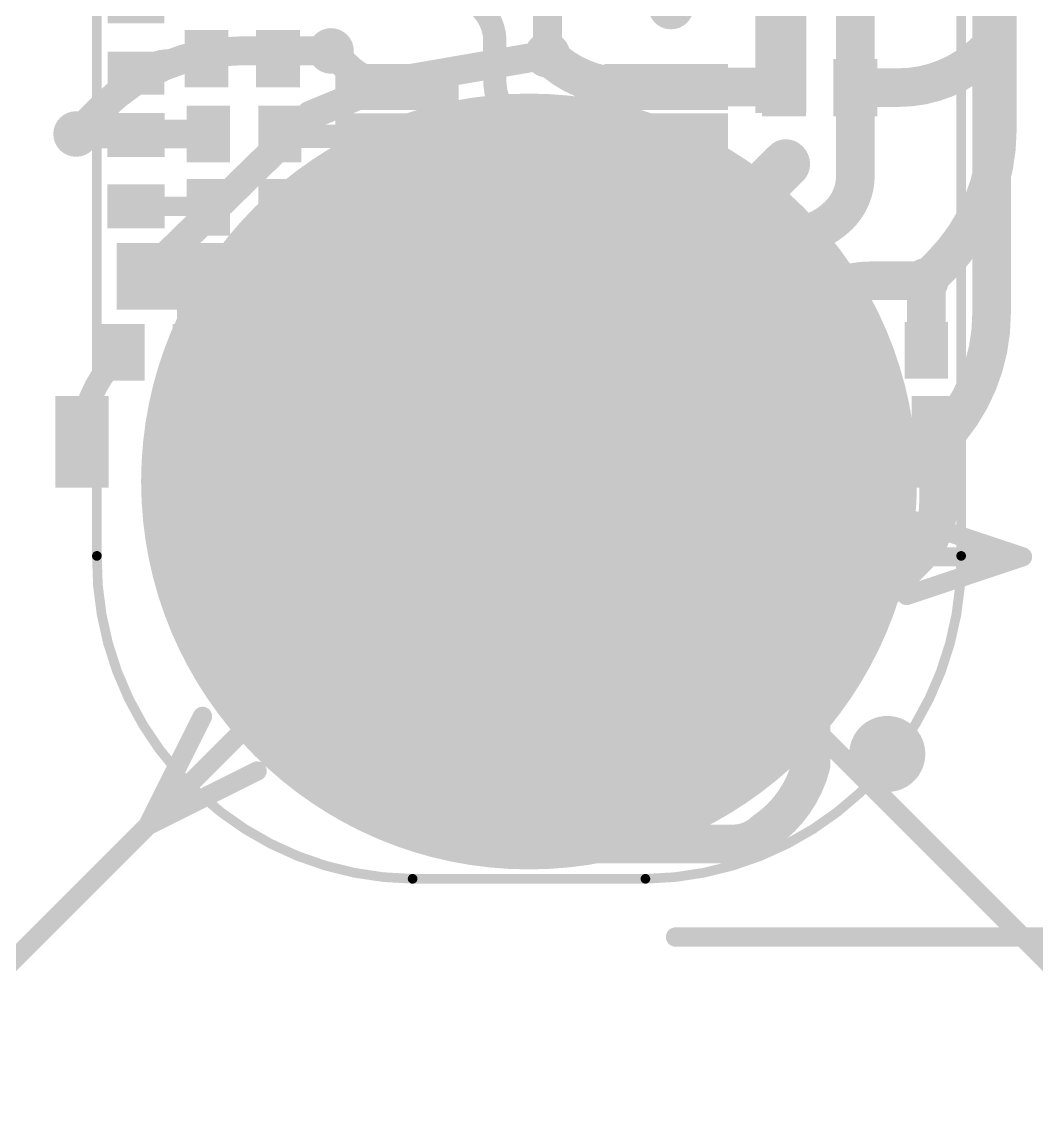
# Model space of a CAD drawing. Header units: millimetres. Extents: x -1.12 to 0.67, y -0.23 to 1.43.
# Drawn here: x -0.448 to 0.078, y -0.192 to 0.379 of the extents above; entities that cross this region are included whole.
import ezdxf

# ---------------------------------------------------------------- set-up
doc = ezdxf.new("R2010")
doc.units = ezdxf.units.MM
doc.header["$MEASUREMENT"] = 0
for name, color, linetype in [('BottomLayer', 5, 'Continuous'), ('BottomPaste', 16, 'Continuous'), ('BottomSolder', 6, 'Continuous'), ('Mechanical1', 6, 'Continuous'), ('PadHoleLayer', 156, 'Continuous'), ('TopLayer', 1, 'Continuous'), ('TopOverlay', 2, 'Continuous'), ('TopPaste', 8, 'Continuous'), ('TopSolder', 216, 'Continuous'), ('ViaHoleLayer', 16, 'Continuous')]:
    doc.layers.add(name, color=color, linetype=linetype)

# ---------------------------------------------------------------- blocks, each defined once
blk = doc.blocks.new('LED_0603_B_1')
at = {"layer": 'BottomLayer'}
for points in [[(-0.03937, 0.01969), (-0.01969, 0.01969), (-0.01969, -0.01969), (-0.03937, -0.01969)], [(0.01969, 0.01969), (0.03937, 0.01969), (0.03937, -0.01969), (0.01969, -0.01969)]]:
    blk.add_hatch(color=5, dxfattribs=at).paths.add_polyline_path(points)
at = {"layer": 'BottomPaste'}
for points in [[(-0.03937, 0.01969), (-0.01969, 0.01969), (-0.01969, -0.01969), (-0.03937, -0.01969)], [(0.01969, 0.01969), (0.03937, 0.01969), (0.03937, -0.01969), (0.01969, -0.01969)]]:
    blk.add_hatch(color=16, dxfattribs=at).paths.add_polyline_path(points)
at = {"layer": 'BottomSolder'}
for points in [[(-0.04337, 0.02369), (-0.01569, 0.02369), (-0.01569, -0.02369), (-0.04337, -0.02369)], [(0.01569, 0.02369), (0.04337, 0.02369), (0.04337, -0.02369), (0.01569, -0.02369)]]:
    blk.add_hatch(color=6, dxfattribs=at).paths.add_polyline_path(points)
blk = doc.blocks.new('T__________B_2')
at = {"layer": 'BottomLayer'}
blk.add_hatch(color=5, dxfattribs=at).paths.add_polyline_path([(0.015, 0.03), (-0.015, 0.03), (-0.03, 0.015), (-0.03, -0.015), (-0.015, -0.03), (0.015, -0.03), (0.03, -0.015), (0.03, 0.015)])
at = {"layer": 'BottomPaste'}
blk.add_hatch(color=16, dxfattribs=at).paths.add_polyline_path([(0.015, 0.03), (-0.015, 0.03), (-0.03, 0.015), (-0.03, -0.015), (-0.015, -0.03), (0.015, -0.03), (0.03, -0.015), (0.03, 0.015)])
at = {"layer": 'BottomSolder'}
blk.add_hatch(color=6, dxfattribs=at).paths.add_polyline_path([(0.017, 0.034), (-0.017, 0.034), (-0.034, 0.017), (-0.034, -0.017), (-0.017, -0.034), (0.017, -0.034), (0.034, -0.017), (0.034, 0.017)])
blk = doc.blocks.new('T__________B_3')
at = {"layer": 'BottomLayer'}
blk.add_hatch(color=5, dxfattribs=at).paths.add_polyline_path([(0.015, 0.03), (-0.015, 0.03), (-0.03, 0.015), (-0.03, -0.015), (-0.015, -0.03), (0.015, -0.03), (0.03, -0.015), (0.03, 0.015)])
at = {"layer": 'BottomPaste'}
blk.add_hatch(color=16, dxfattribs=at).paths.add_polyline_path([(0.015, 0.03), (-0.015, 0.03), (-0.03, 0.015), (-0.03, -0.015), (-0.015, -0.03), (0.015, -0.03), (0.03, -0.015), (0.03, 0.015)])
at = {"layer": 'BottomSolder'}
blk.add_hatch(color=6, dxfattribs=at).paths.add_polyline_path([(0.017, 0.034), (-0.017, 0.034), (-0.034, 0.017), (-0.034, -0.017), (-0.017, -0.034), (0.017, -0.034), (0.034, -0.017), (0.034, 0.017)])
blk = doc.blocks.new('T__________B_4')
at = {"layer": 'BottomLayer'}
blk.add_hatch(color=5, dxfattribs=at).paths.add_polyline_path([(0.015, 0.03), (-0.015, 0.03), (-0.03, 0.015), (-0.03, -0.015), (-0.015, -0.03), (0.015, -0.03), (0.03, -0.015), (0.03, 0.015)])
at = {"layer": 'BottomPaste'}
blk.add_hatch(color=16, dxfattribs=at).paths.add_polyline_path([(0.015, 0.03), (-0.015, 0.03), (-0.03, 0.015), (-0.03, -0.015), (-0.015, -0.03), (0.015, -0.03), (0.03, -0.015), (0.03, 0.015)])
at = {"layer": 'BottomSolder'}
blk.add_hatch(color=6, dxfattribs=at).paths.add_polyline_path([(0.017, 0.034), (-0.017, 0.034), (-0.034, 0.017), (-0.034, -0.017), (-0.017, -0.034), (0.017, -0.034), (0.034, -0.017), (0.034, 0.017)])
blk = doc.blocks.new('SOD_123_B_5')
at = {"layer": 'BottomLayer'}
for points in [[(-0.08071, -0.01772), (-0.08071, 0.01772), (-0.04331, 0.01772), (-0.04331, -0.01772)], [(0.04331, -0.01772), (0.04331, 0.01772), (0.08071, 0.01772), (0.08071, -0.01772)]]:
    blk.add_hatch(color=5, dxfattribs=at).paths.add_polyline_path(points)
at = {"layer": 'BottomPaste'}
for points in [[(-0.08071, -0.01772), (-0.08071, 0.01772), (-0.04331, 0.01772), (-0.04331, -0.01772)], [(0.04331, -0.01772), (0.04331, 0.01772), (0.08071, 0.01772), (0.08071, -0.01772)]]:
    blk.add_hatch(color=16, dxfattribs=at).paths.add_polyline_path(points)
at = {"layer": 'BottomSolder'}
for points in [[(-0.08471, -0.02172), (-0.08471, 0.02172), (-0.03931, 0.02172), (-0.03931, -0.02172)], [(0.03931, -0.02172), (0.03931, 0.02172), (0.08471, 0.02172), (0.08471, -0.02172)]]:
    blk.add_hatch(color=6, dxfattribs=at).paths.add_polyline_path(points)
blk = doc.blocks.new('_EMG________6')
at = {"layer": 'TopLayer'}
h = blk.add_hatch(color=1, dxfattribs=at)
edge = h.paths.add_edge_path()
edge.add_arc((0, -0.3932), 0.19685, 0, 360)
at = {"layer": 'TopPaste'}
h = blk.add_hatch(color=8, dxfattribs=at)
edge = h.paths.add_edge_path()
edge.add_arc((0, -0.3932), 0.19685, 0, 360)
at = {"layer": 'TopSolder'}
h = blk.add_hatch(color=216, dxfattribs=at)
edge = h.paths.add_edge_path()
edge.add_arc((0, -0.3932), 0.20085, 0, 360)
at = {"layer": 'TopOverlay', "const_width": 0.005}
for points in [[(-0.22375, -0.43172), (-0.22375, 0.43172)], [(0.22375, -0.43172), (0.22375, 0.43172)], [(-0.06026, -0.59892), (0.06026, -0.59892)]]:
    blk.add_lwpolyline(points, dxfattribs=at)
for points in [[(-0.06026, -0.59892, -0.414214), (-0.22375, -0.43172)], [(0.22375, -0.43172, -0.414214), (0.06026, -0.59892)]]:
    blk.add_lwpolyline(points, format="xyb", dxfattribs=at)
at = {"layer": 'TopOverlay', "const_width": 0.0025}
for points in [[(-0.225, -0.43172, 1), (-0.2225, -0.43172, 1)], [(-0.225, -0.43172, 1), (-0.2225, -0.43172, 1)], [(0.2225, -0.43172, 1), (0.225, -0.43172, 1)], [(0.2225, -0.43172, 1), (0.225, -0.43172, 1)], [(-0.06151, -0.59892, 1), (-0.05901, -0.59892, 1)], [(-0.06151, -0.59892, 1), (-0.05901, -0.59892, 1)], [(0.05901, -0.59892, 1), (0.06151, -0.59892, 1)], [(0.05901, -0.59892, 1), (0.06151, -0.59892, 1)]]:
    blk.add_lwpolyline(points, format="xyb", close=True, dxfattribs=at)
blk = doc.blocks.new('MSOP_8_B_9')
at = {"layer": 'BottomLayer'}
for points in [[(-0.09764, 0.04626), (-0.04173, 0.04626), (-0.04173, 0.03051), (-0.09764, 0.03051)], [(0.04173, 0.04626), (0.09764, 0.04626), (0.09764, 0.03051), (0.04173, 0.03051)], [(-0.09764, 0.02067), (-0.04173, 0.02067), (-0.04173, 0.00492), (-0.09764, 0.00492)], [(0.04173, 0.02067), (0.09764, 0.02067), (0.09764, 0.00492), (0.04173, 0.00492)], [(-0.09764, -0.00492), (-0.04173, -0.00492), (-0.04173, -0.02067), (-0.09764, -0.02067)], [(0.04173, -0.00492), (0.09764, -0.00492), (0.09764, -0.02067), (0.04173, -0.02067)], [(-0.09764, -0.03051), (-0.04173, -0.03051), (-0.04173, -0.04626), (-0.09764, -0.04626)], [(0.04173, -0.03051), (0.09764, -0.03051), (0.09764, -0.04626), (0.04173, -0.04626)]]:
    blk.add_hatch(color=5, dxfattribs=at).paths.add_polyline_path(points)
at = {"layer": 'BottomPaste'}
for points in [[(-0.09764, 0.04626), (-0.04173, 0.04626), (-0.04173, 0.03051), (-0.09764, 0.03051)], [(0.04173, 0.04626), (0.09764, 0.04626), (0.09764, 0.03051), (0.04173, 0.03051)], [(-0.09764, 0.02067), (-0.04173, 0.02067), (-0.04173, 0.00492), (-0.09764, 0.00492)], [(0.04173, 0.02067), (0.09764, 0.02067), (0.09764, 0.00492), (0.04173, 0.00492)], [(-0.09764, -0.00492), (-0.04173, -0.00492), (-0.04173, -0.02067), (-0.09764, -0.02067)], [(0.04173, -0.00492), (0.09764, -0.00492), (0.09764, -0.02067), (0.04173, -0.02067)], [(-0.09764, -0.03051), (-0.04173, -0.03051), (-0.04173, -0.04626), (-0.09764, -0.04626)], [(0.04173, -0.03051), (0.09764, -0.03051), (0.09764, -0.04626), (0.04173, -0.04626)]]:
    blk.add_hatch(color=16, dxfattribs=at).paths.add_polyline_path(points)
at = {"layer": 'BottomSolder'}
for points in [[(-0.10164, 0.05026), (-0.03773, 0.05026), (-0.03773, 0.02651), (-0.10164, 0.02651)], [(0.03773, 0.05026), (0.10164, 0.05026), (0.10164, 0.02651), (0.03773, 0.02651)], [(-0.10164, 0.02467), (-0.03773, 0.02467), (-0.03773, 0.00092), (-0.10164, 0.00092)], [(0.03773, 0.02467), (0.10164, 0.02467), (0.10164, 0.00092), (0.03773, 0.00092)], [(-0.10164, -0.00092), (-0.03773, -0.00092), (-0.03773, -0.02467), (-0.10164, -0.02467)], [(0.03773, -0.00092), (0.10164, -0.00092), (0.10164, -0.02467), (0.03773, -0.02467)], [(-0.10164, -0.02651), (-0.03773, -0.02651), (-0.03773, -0.05026), (-0.10164, -0.05026)], [(0.03773, -0.02651), (0.10164, -0.02651), (0.10164, -0.05026), (0.03773, -0.05026)]]:
    blk.add_hatch(color=6, dxfattribs=at).paths.add_polyline_path(points)
blk = doc.blocks.new('R___0402_B_14')
at = {"layer": 'BottomLayer'}
for points in [[(-0.0095, 0.0125), (-0.0095, -0.0125), (-0.0275, -0.0125), (-0.0275, 0.0125)], [(0.0275, 0.0125), (0.0275, -0.0125), (0.0095, -0.0125), (0.0095, 0.0125)]]:
    blk.add_hatch(color=5, dxfattribs=at).paths.add_polyline_path(points)
at = {"layer": 'BottomPaste'}
for points in [[(-0.0095, 0.0125), (-0.0095, -0.0125), (-0.0275, -0.0125), (-0.0275, 0.0125)], [(0.0275, 0.0125), (0.0275, -0.0125), (0.0095, -0.0125), (0.0095, 0.0125)]]:
    blk.add_hatch(color=16, dxfattribs=at).paths.add_polyline_path(points)
at = {"layer": 'BottomSolder'}
for points in [[(-0.00733, 0.01467), (-0.00733, -0.01467), (-0.02967, -0.01467), (-0.02967, 0.01467)], [(0.02967, 0.01467), (0.02967, -0.01467), (0.00733, -0.01467), (0.00733, 0.01467)]]:
    blk.add_hatch(color=6, dxfattribs=at).paths.add_polyline_path(points)
blk = doc.blocks.new('R___0402_B_21')
at = {"layer": 'BottomLayer'}
for points in [[(-0.0095, 0.0125), (-0.0095, -0.0125), (-0.0275, -0.0125), (-0.0275, 0.0125)], [(0.0275, 0.0125), (0.0275, -0.0125), (0.0095, -0.0125), (0.0095, 0.0125)]]:
    blk.add_hatch(color=5, dxfattribs=at).paths.add_polyline_path(points)
at = {"layer": 'BottomPaste'}
for points in [[(-0.0095, 0.0125), (-0.0095, -0.0125), (-0.0275, -0.0125), (-0.0275, 0.0125)], [(0.0275, 0.0125), (0.0275, -0.0125), (0.0095, -0.0125), (0.0095, 0.0125)]]:
    blk.add_hatch(color=16, dxfattribs=at).paths.add_polyline_path(points)
at = {"layer": 'BottomSolder'}
for points in [[(-0.00733, 0.01467), (-0.00733, -0.01467), (-0.02967, -0.01467), (-0.02967, 0.01467)], [(0.02967, 0.01467), (0.02967, -0.01467), (0.00733, -0.01467), (0.00733, 0.01467)]]:
    blk.add_hatch(color=6, dxfattribs=at).paths.add_polyline_path(points)
blk = doc.blocks.new('R___0402_B_24')
at = {"layer": 'BottomLayer'}
for points in [[(-0.0095, 0.0125), (-0.0095, -0.0125), (-0.0275, -0.0125), (-0.0275, 0.0125)], [(0.0275, 0.0125), (0.0275, -0.0125), (0.0095, -0.0125), (0.0095, 0.0125)]]:
    blk.add_hatch(color=5, dxfattribs=at).paths.add_polyline_path(points)
at = {"layer": 'BottomPaste'}
for points in [[(-0.0095, 0.0125), (-0.0095, -0.0125), (-0.0275, -0.0125), (-0.0275, 0.0125)], [(0.0275, 0.0125), (0.0275, -0.0125), (0.0095, -0.0125), (0.0095, 0.0125)]]:
    blk.add_hatch(color=16, dxfattribs=at).paths.add_polyline_path(points)
at = {"layer": 'BottomSolder'}
for points in [[(-0.00733, 0.01467), (-0.00733, -0.01467), (-0.02967, -0.01467), (-0.02967, 0.01467)], [(0.02967, 0.01467), (0.02967, -0.01467), (0.00733, -0.01467), (0.00733, 0.01467)]]:
    blk.add_hatch(color=6, dxfattribs=at).paths.add_polyline_path(points)
blk = doc.blocks.new('R___0402_B_25')
at = {"layer": 'BottomLayer'}
for points in [[(-0.0095, 0.0125), (-0.0095, -0.0125), (-0.0275, -0.0125), (-0.0275, 0.0125)], [(0.0275, 0.0125), (0.0275, -0.0125), (0.0095, -0.0125), (0.0095, 0.0125)]]:
    blk.add_hatch(color=5, dxfattribs=at).paths.add_polyline_path(points)
at = {"layer": 'BottomPaste'}
for points in [[(-0.0095, 0.0125), (-0.0095, -0.0125), (-0.0275, -0.0125), (-0.0275, 0.0125)], [(0.0275, 0.0125), (0.0275, -0.0125), (0.0095, -0.0125), (0.0095, 0.0125)]]:
    blk.add_hatch(color=16, dxfattribs=at).paths.add_polyline_path(points)
at = {"layer": 'BottomSolder'}
for points in [[(-0.00733, 0.01467), (-0.00733, -0.01467), (-0.02967, -0.01467), (-0.02967, 0.01467)], [(0.02967, 0.01467), (0.02967, -0.01467), (0.00733, -0.01467), (0.00733, 0.01467)]]:
    blk.add_hatch(color=6, dxfattribs=at).paths.add_polyline_path(points)
blk = doc.blocks.new('R___0402_B_28')
at = {"layer": 'BottomLayer'}
for points in [[(-0.0095, 0.0125), (-0.0095, -0.0125), (-0.0275, -0.0125), (-0.0275, 0.0125)], [(0.0275, 0.0125), (0.0275, -0.0125), (0.0095, -0.0125), (0.0095, 0.0125)]]:
    blk.add_hatch(color=5, dxfattribs=at).paths.add_polyline_path(points)
at = {"layer": 'BottomPaste'}
for points in [[(-0.0095, 0.0125), (-0.0095, -0.0125), (-0.0275, -0.0125), (-0.0275, 0.0125)], [(0.0275, 0.0125), (0.0275, -0.0125), (0.0095, -0.0125), (0.0095, 0.0125)]]:
    blk.add_hatch(color=16, dxfattribs=at).paths.add_polyline_path(points)
at = {"layer": 'BottomSolder'}
for points in [[(-0.00733, 0.01467), (-0.00733, -0.01467), (-0.02967, -0.01467), (-0.02967, 0.01467)], [(0.02967, 0.01467), (0.02967, -0.01467), (0.00733, -0.01467), (0.00733, 0.01467)]]:
    blk.add_hatch(color=6, dxfattribs=at).paths.add_polyline_path(points)
blk = doc.blocks.new('LED_0603_B_30')
at = {"layer": 'BottomLayer'}
for points in [[(-0.03937, 0.01969), (-0.01969, 0.01969), (-0.01969, -0.01969), (-0.03937, -0.01969)], [(0.01969, 0.01969), (0.03937, 0.01969), (0.03937, -0.01969), (0.01969, -0.01969)]]:
    blk.add_hatch(color=5, dxfattribs=at).paths.add_polyline_path(points)
at = {"layer": 'BottomPaste'}
for points in [[(-0.03937, 0.01969), (-0.01969, 0.01969), (-0.01969, -0.01969), (-0.03937, -0.01969)], [(0.01969, 0.01969), (0.03937, 0.01969), (0.03937, -0.01969), (0.01969, -0.01969)]]:
    blk.add_hatch(color=16, dxfattribs=at).paths.add_polyline_path(points)
at = {"layer": 'BottomSolder'}
for points in [[(-0.04337, 0.02369), (-0.01569, 0.02369), (-0.01569, -0.02369), (-0.04337, -0.02369)], [(0.01569, 0.02369), (0.04337, 0.02369), (0.04337, -0.02369), (0.01569, -0.02369)]]:
    blk.add_hatch(color=6, dxfattribs=at).paths.add_polyline_path(points)
blk = doc.blocks.new('C___0402_B_34')
at = {"layer": 'BottomLayer'}
for points in [[(-0.0095, 0.0125), (-0.0095, -0.0125), (-0.0275, -0.0125), (-0.0275, 0.0125)], [(0.0275, 0.0125), (0.0275, -0.0125), (0.0095, -0.0125), (0.0095, 0.0125)]]:
    blk.add_hatch(color=5, dxfattribs=at).paths.add_polyline_path(points)
at = {"layer": 'BottomPaste'}
for points in [[(-0.0095, 0.0125), (-0.0095, -0.0125), (-0.0275, -0.0125), (-0.0275, 0.0125)], [(0.0275, 0.0125), (0.0275, -0.0125), (0.0095, -0.0125), (0.0095, 0.0125)]]:
    blk.add_hatch(color=16, dxfattribs=at).paths.add_polyline_path(points)
at = {"layer": 'BottomSolder'}
for points in [[(-0.00714, 0.01486), (-0.00714, -0.01486), (-0.02986, -0.01486), (-0.02986, 0.01486)], [(0.02986, 0.01486), (0.02986, -0.01486), (0.00714, -0.01486), (0.00714, 0.01486)]]:
    blk.add_hatch(color=6, dxfattribs=at).paths.add_polyline_path(points)
blk = doc.blocks.new('C___0402_B_36')
at = {"layer": 'BottomLayer'}
for points in [[(-0.0095, 0.0125), (-0.0095, -0.0125), (-0.0275, -0.0125), (-0.0275, 0.0125)], [(0.0275, 0.0125), (0.0275, -0.0125), (0.0095, -0.0125), (0.0095, 0.0125)]]:
    blk.add_hatch(color=5, dxfattribs=at).paths.add_polyline_path(points)
at = {"layer": 'BottomPaste'}
for points in [[(-0.0095, 0.0125), (-0.0095, -0.0125), (-0.0275, -0.0125), (-0.0275, 0.0125)], [(0.0275, 0.0125), (0.0275, -0.0125), (0.0095, -0.0125), (0.0095, 0.0125)]]:
    blk.add_hatch(color=16, dxfattribs=at).paths.add_polyline_path(points)
at = {"layer": 'BottomSolder'}
for points in [[(-0.00714, 0.01486), (-0.00714, -0.01486), (-0.02986, -0.01486), (-0.02986, 0.01486)], [(0.02986, 0.01486), (0.02986, -0.01486), (0.00714, -0.01486), (0.00714, 0.01486)]]:
    blk.add_hatch(color=6, dxfattribs=at).paths.add_polyline_path(points)
blk = doc.blocks.new('C___0603_B_38')
at = {"layer": 'BottomLayer'}
for points in [[(-0.045, -0.0175), (-0.045, 0.0175), (-0.015, 0.0175), (-0.015, -0.0175)], [(0.015, -0.0175), (0.015, 0.0175), (0.045, 0.0175), (0.045, -0.0175)]]:
    blk.add_hatch(color=5, dxfattribs=at).paths.add_polyline_path(points)
at = {"layer": 'BottomPaste'}
for points in [[(-0.045, -0.0175), (-0.045, 0.0175), (-0.015, 0.0175), (-0.015, -0.0175)], [(0.015, -0.0175), (0.015, 0.0175), (0.045, 0.0175), (0.045, -0.0175)]]:
    blk.add_hatch(color=16, dxfattribs=at).paths.add_polyline_path(points)
at = {"layer": 'BottomSolder'}
for points in [[(-0.04736, -0.01986), (-0.04736, 0.01986), (-0.01264, 0.01986), (-0.01264, -0.01986)], [(0.01264, -0.01986), (0.01264, 0.01986), (0.04736, 0.01986), (0.04736, -0.01986)]]:
    blk.add_hatch(color=6, dxfattribs=at).paths.add_polyline_path(points)
blk = doc.blocks.new('C___0402_B_39')
at = {"layer": 'BottomLayer'}
for points in [[(-0.0095, 0.0125), (-0.0095, -0.0125), (-0.0275, -0.0125), (-0.0275, 0.0125)], [(0.0275, 0.0125), (0.0275, -0.0125), (0.0095, -0.0125), (0.0095, 0.0125)]]:
    blk.add_hatch(color=5, dxfattribs=at).paths.add_polyline_path(points)
at = {"layer": 'BottomPaste'}
for points in [[(-0.0095, 0.0125), (-0.0095, -0.0125), (-0.0275, -0.0125), (-0.0275, 0.0125)], [(0.0275, 0.0125), (0.0275, -0.0125), (0.0095, -0.0125), (0.0095, 0.0125)]]:
    blk.add_hatch(color=16, dxfattribs=at).paths.add_polyline_path(points)
at = {"layer": 'BottomSolder'}
for points in [[(-0.00714, 0.01486), (-0.00714, -0.01486), (-0.02986, -0.01486), (-0.02986, 0.01486)], [(0.02986, 0.01486), (0.02986, -0.01486), (0.00714, -0.01486), (0.00714, 0.01486)]]:
    blk.add_hatch(color=6, dxfattribs=at).paths.add_polyline_path(points)

msp = doc.modelspace()

# ---------------------------------------------------------------- hatches: boundary and pattern name
at = {"layer": 'BottomLayer'}
for points in [[(-0.04189, 0.33183), (-0.04189, 0.4435), (-0.06839, 0.4435), (-0.06839, 0.33183)], [(-0.199, 0.2775), (-0.284, 0.2775), (-0.284, 0.2005), (-0.199, 0.2005)], [(-0.19936, 0.25778), (-0.19936, 0.27728), (-0.28337, 0.27728), (-0.28337, 0.25778)], [(-0.139, 0.2775), (-0.17766, 0.2775), (-0.17766, 0.2005), (-0.139, 0.2005)], [(-0.085, 0.25778), (-0.085, 0.27728), (-0.169, 0.27728), (-0.169, 0.25778)], [(-0.399, 0.23), (-0.26379, 0.23), (-0.26379, 0.2645), (-0.399, 0.2645)], [(-0.36775, 0.192), (-0.19875, 0.192), (-0.19875, 0.232), (-0.36775, 0.232)], [(-0.255, 0.07528), (-0.21331, 0.07528), (-0.21331, 0.2005), (-0.255, 0.2005)]]:
    msp.add_hatch(color=5, dxfattribs=at).paths.add_polyline_path(points)
h = msp.add_hatch(color=5, dxfattribs=at)
edge = h.paths.add_edge_path()
edge.add_arc((-0.112, 0.387), 0.01181, 0, 360)
h = msp.add_hatch(color=5, dxfattribs=at)
edge = h.paths.add_edge_path()
edge.add_arc((-0.288, 0.364), 0.01181, 0, 360)
h = msp.add_hatch(color=5, dxfattribs=at)
edge = h.paths.add_edge_path()
edge.add_arc((-0.176, 0.362), 0.01181, 0, 360)
h = msp.add_hatch(color=5, dxfattribs=at)
edge = h.paths.add_edge_path()
edge.add_arc((-0.42, 0.321), 0.01181, 0, 360)
h = msp.add_hatch(color=5, dxfattribs=at)
edge = h.paths.add_edge_path()
edge.add_arc((-0.05249, 0.30649), 0.01181, 0, 360)
h = msp.add_hatch(color=5, dxfattribs=at)
edge = h.paths.add_edge_path()
edge.add_arc((-0.38356, 0.24782), 0.01181, 0, 360)
h = msp.add_hatch(color=5, dxfattribs=at)
edge = h.paths.add_edge_path()
edge.add_arc((0.02, 0.245), 0.01181, 0, 360)
at = {"layer": 'BottomSolder'}
h = msp.add_hatch(color=6, dxfattribs=at)
edge = h.paths.add_edge_path()
edge.add_arc((0, 0), 0.004, 0, 360)
at = {"layer": 'PadHoleLayer'}
h = msp.add_hatch(color=156, dxfattribs=at)
edge = h.paths.add_edge_path()
edge.add_arc((0, 0), 0.01969, 0, 360)
at = {"layer": 'TopLayer'}
h = msp.add_hatch(color=1, dxfattribs=at)
edge = h.paths.add_edge_path()
edge.add_arc((-0.112, 0.387), 0.01181, 0, 360)
h = msp.add_hatch(color=1, dxfattribs=at)
edge = h.paths.add_edge_path()
edge.add_arc((-0.288, 0.364), 0.01181, 0, 360)
h = msp.add_hatch(color=1, dxfattribs=at)
edge = h.paths.add_edge_path()
edge.add_arc((-0.176, 0.362), 0.01181, 0, 360)
h = msp.add_hatch(color=1, dxfattribs=at)
edge = h.paths.add_edge_path()
edge.add_arc((-0.42, 0.321), 0.01181, 0, 360)
h = msp.add_hatch(color=1, dxfattribs=at)
edge = h.paths.add_edge_path()
edge.add_arc((-0.05249, 0.30649), 0.01181, 0, 360)
h = msp.add_hatch(color=1, dxfattribs=at)
edge = h.paths.add_edge_path()
edge.add_arc((-0.38356, 0.24782), 0.01181, 0, 360)
h = msp.add_hatch(color=1, dxfattribs=at)
edge = h.paths.add_edge_path()
edge.add_arc((0.02, 0.245), 0.01181, 0, 360)
at = {"layer": 'TopSolder'}
h = msp.add_hatch(color=216, dxfattribs=at)
edge = h.paths.add_edge_path()
edge.add_arc((0, 0), 0.004, 0, 360)
at = {"layer": 'ViaHoleLayer'}
h = msp.add_hatch(color=16, dxfattribs=at)
edge = h.paths.add_edge_path()
edge.add_arc((-0.288, 0.364), 0.00591, 0, 360)
h = msp.add_hatch(color=16, dxfattribs=at)
edge = h.paths.add_edge_path()
edge.add_arc((-0.176, 0.362), 0.00591, 0, 360)
h = msp.add_hatch(color=16, dxfattribs=at)
edge = h.paths.add_edge_path()
edge.add_arc((-0.42, 0.321), 0.00591, 0, 360)
h = msp.add_hatch(color=16, dxfattribs=at)
edge = h.paths.add_edge_path()
edge.add_arc((-0.05249, 0.30649), 0.00591, 0, 360)
h = msp.add_hatch(color=16, dxfattribs=at)
edge = h.paths.add_edge_path()
edge.add_arc((-0.38356, 0.24782), 0.00591, 0, 360)
h = msp.add_hatch(color=16, dxfattribs=at)
edge = h.paths.add_edge_path()
edge.add_arc((0.02, 0.245), 0.00591, 0, 360)

# ---------------------------------------------------------------- linework, layer by layer
at = {"layer": 'BottomLayer'}
for points, const_width in [([(0.054, 0.36667), (0.054, 0.66784)], 0.02), ([(-0.0165, 0.345), (-0.0165, 0.431)], 0.02), ([(-0.20324, 0.3493), (-0.20324, 0.37085)], 0.012), ([(0.05121, 0.36387), (0.054, 0.36667)], 0.02), ([(0.054, 0.2279), (0.054, 0.36667)], 0.02), ([(-0.30584, 0.364), (-0.288, 0.364)], 0.015), ([(-0.288, 0.364), (-0.28036, 0.35636)], 0.015), ([(-0.37089, 0.36), (-0.3525, 0.36)], 0.01), ([(-0.13589, 0.34539), (-0.1145, 0.34539)], 0.02), ([(-0.1145, 0.34539), (-0.0625, 0.34539)], 0.02), ([(-0.0165, 0.345), (0.00564, 0.345)], 0.02), ([(-0.0165, 0.30052), (-0.0165, 0.345)], 0.02), ([(-0.25917, 0.34576), (-0.25387, 0.34539)], 0.015), ([(-0.25917, 0.34576), (-0.25917, 0.34576)], 0.015), ([(-0.42, 0.321), (-0.39021, 0.321)], 0.015), ([(-0.38779, 0.321), (-0.3515, 0.321)], 0.015), ([(-0.31159, 0.3198), (-0.25387, 0.3198)], 0.012), ([(-0.17661, 0.3198), (-0.1145, 0.3198)], 0.012), ([(-0.06477, 0.2942), (-0.05249, 0.30649)], 0.02), ([(-0.1145, 0.2942), (-0.06477, 0.2942)], 0.02), ([(-0.28745, 0.2942), (-0.25387, 0.2942)], 0.012), ([(-0.389, 0.2835), (-0.35271, 0.2835)], 0.01), ([(-0.1145, 0.26761), (-0.05249, 0.26761)], 0.02), ([(-0.00903, 0.245), (0.01902, 0.245)], 0.02), ([(0.02025, 0.209), (0.02025, 0.245)], 0.02), ([(-0.03871, 0.23229), (-0.038, 0.233)], 0.02), ([(-0.39903, 0.20472), (-0.39575, 0.208)], 0.012), ([(-0.03253, 0.16157), (-0.03253, 0.17091)], 0.012), ([(-0.35784, 0.12713), (-0.35784, 0.16157)], 0.025), ([(-0.068, 0.07412), (-0.068, 0.16158)], 0.02), ([(0.02653, 0.13003), (0.02653, 0.16157)], 0.02), ([(-0.1581, 0.093), (-0.10799, 0.093)], 0.04), ([(-0.0233, 0.06381), (0.01494, 0.10206)], 0.02), ([(-0.32855, 0.05642), (-0.28385, 0.01171)], 0.025), ([(-0.18885, 0.01171), (-0.18885, 0.05257)], 0.04), ([(-0.03943, -0.00565), (-0.03943, 0.02488)], 0.02), ([(-0.28385, 0.01171), (-0.25486, -0.01727)], 0.02), ([(-0.18415, -0.04656), (-0.0798, -0.04656)], 0.02)]:
    msp.add_lwpolyline(points, dxfattribs=dict(at, const_width=const_width))
for points, const_width in [([(-0.22859, 0.394, -0.387934), (-0.20324, 0.37085)], 0.012), ([(-0.3155, 0.36, -0.198912), (-0.30584, 0.364)], 0.015), ([(-0.13589, 0.34539, -0.198912), (-0.176, 0.362)], 0.02), ([(0.05121, 0.36387, -0.198912), (0.00564, 0.345)], 0.02), ([(-0.389, 0.3525, -0.198912), (-0.37089, 0.36)], 0.01), ([(-0.25917, 0.34576, -0.162227), (-0.28036, 0.35636)], 0.015), ([(-0.194, 0.327, -0.198912), (-0.20324, 0.3493)], 0.012), ([(-0.17661, 0.3198, -0.198912), (-0.194, 0.327)], 0.012), ([(-0.39021, 0.321, -0.198912), (-0.389, 0.3205)], 0.01), ([(-0.389, 0.3205, -0.198912), (-0.38779, 0.321)], 0.01), ([(-0.31159, 0.3198, -0.198912), (-0.3145, 0.321)], 0.01), ([(-0.0165, 0.29952, -0.198912), (-0.025, 0.279)], 0.02), ([(-0.3145, 0.283, -0.198912), (-0.28745, 0.2942)], 0.012), ([(-0.35271, 0.2835, -0.198912), (-0.3515, 0.283)], 0.01), ([(-0.025, 0.279, -0.198912), (-0.05249, 0.26761)], 0.02), ([(-0.38356, 0.24782, -0.166204), (-0.37238, 0.244)], 0.025), ([(-0.37238, 0.244, -0.031661), (-0.37065, 0.24247)], 0.025), ([(-0.038, 0.233, -0.198912), (-0.00903, 0.245)], 0.02), ([(-0.068, 0.16158, -0.198912), (-0.03871, 0.23229)], 0.02), ([(0.054, 0.2279, -0.198912), (0.02653, 0.16157)], 0.02), ([(-0.03253, 0.17091, -0.198912), (-0.01675, 0.209)], 0.012), ([(-0.4169, 0.16157, -0.198912), (-0.39903, 0.20472)], 0.012), ([(-0.32855, 0.05642, -0.198912), (-0.35784, 0.12713)], 0.025), ([(0.02653, 0.13003, -0.198912), (0.01494, 0.10206)], 0.02), ([(-0.175, 0.086, -0.198912), (-0.1581, 0.093)], 0.04), ([(-0.18885, 0.05257, -0.198912), (-0.175, 0.086)], 0.04), ([(-0.068, 0.07412, -0.19879), (-0.09382, 0.01174)], 0.02), ([(-0.03943, 0.02488, -0.198912), (-0.0233, 0.06381)], 0.02), ([(-0.09382, 0.01174, -0.000117), (-0.09385, 0.01171)], 0.02), ([(-0.03943, -0.00565, -0.13473), (-0.055, -0.033)], 0.02), ([(-0.18415, -0.04656, -0.198912), (-0.25486, -0.01727)], 0.02), ([(-0.055, -0.033, -0.048162), (-0.06303, -0.03962)], 0.02), ([(-0.06303, -0.03962, -0.170885), (-0.07723, -0.04642)], 0.02), ([(-0.07723, -0.04642, -0.027106), (-0.0798, -0.04656)], 0.02)]:
    msp.add_lwpolyline(points, format="xyb", dxfattribs=dict(at, const_width=const_width))
for points, const_width in [([(-0.20624, 0.37085, 1), (-0.20024, 0.37085, 1)], 0.006), ([(-0.20624, 0.37085, 1), (-0.20024, 0.37085, 1)], 0.006), ([(0.049, 0.36667, 1), (0.059, 0.36667, 1)], 0.01), ([(0.049, 0.36667, 1), (0.059, 0.36667, 1)], 0.01), ([(0.049, 0.36667, 1), (0.059, 0.36667, 1)], 0.01), ([(-0.30959, 0.364, 1), (-0.30209, 0.364, 1)], 0.0075), ([(-0.30959, 0.364, 1), (-0.30209, 0.364, 1)], 0.0075), ([(-0.29175, 0.364, 1), (-0.28425, 0.364, 1)], 0.0075), ([(-0.29175, 0.364, 1), (-0.28425, 0.364, 1)], 0.0075), ([(-0.181, 0.362, 1), (-0.171, 0.362, 1)], 0.01), ([(0.04621, 0.36387, 1), (0.05621, 0.36387, 1)], 0.01), ([(0.04621, 0.36387, 1), (0.0562, 0.36387, 1)], 0.01), ([(-0.31925, 0.36, 1), (-0.31175, 0.36, 1)], 0.0075), ([(-0.37339, 0.36, 1), (-0.36839, 0.36, 1)], 0.005), ([(-0.37339, 0.36, 1), (-0.36839, 0.36, 1)], 0.005), ([(-0.355, 0.36, 1), (-0.35, 0.36, 1)], 0.005), ([(-0.28411, 0.35636, 1), (-0.27661, 0.35636, 1)], 0.0075), ([(-0.28411, 0.35636, 1), (-0.27661, 0.35636, 1)], 0.0075), ([(-0.3915, 0.3525, 1), (-0.3865, 0.3525, 1)], 0.005), ([(-0.20624, 0.3493, 1), (-0.20024, 0.3493, 1)], 0.006), ([(-0.20624, 0.3493, 1), (-0.20024, 0.3493, 1)], 0.006), ([(-0.14089, 0.34539, 1), (-0.13089, 0.34539, 1)], 0.01), ([(-0.14089, 0.34539, 1), (-0.13089, 0.34539, 1)], 0.01), ([(-0.1195, 0.34539, 1), (-0.1095, 0.34539, 1)], 0.01), ([(-0.1195, 0.34539, 1), (-0.1095, 0.34539, 1)], 0.01), ([(-0.0675, 0.34539, 1), (-0.0575, 0.34539, 1)], 0.01), ([(-0.0215, 0.345, 1), (-0.0115, 0.345, 1)], 0.01), ([(-0.0215, 0.345, 1), (-0.0115, 0.345, 1)], 0.01), ([(-0.0215, 0.345, 1), (-0.0115, 0.345, 1)], 0.01), ([(0.00064, 0.345, 1), (0.01064, 0.345, 1)], 0.01), ([(0.00064, 0.345, 1), (0.01064, 0.345, 1)], 0.01), ([(-0.26292, 0.34576, 1), (-0.25542, 0.34576, 1)], 0.0075), ([(-0.26292, 0.34576, 1), (-0.25542, 0.34576, 1)], 0.0075), ([(-0.26292, 0.34576, 1), (-0.25542, 0.34576, 1)], 0.0075), ([(-0.26292, 0.34576, 1), (-0.25542, 0.34576, 1)], 0.0075), ([(-0.25762, 0.34539, 1), (-0.25012, 0.34539, 1)], 0.0075), ([(-0.197, 0.327, 1), (-0.191, 0.327, 1)], 0.006), ([(-0.197, 0.327, 1), (-0.191, 0.327, 1)], 0.006), ([(-0.42375, 0.321, 1), (-0.41625, 0.321, 1)], 0.0075), ([(-0.39396, 0.321, 1), (-0.38646, 0.321, 1)], 0.0075), ([(-0.39154, 0.321, 1), (-0.38404, 0.321, 1)], 0.0075), ([(-0.39271, 0.321, 1), (-0.38771, 0.321, 1)], 0.005), ([(-0.3915, 0.3205, 1), (-0.3865, 0.3205, 1)], 0.005), ([(-0.3915, 0.3205, 1), (-0.3865, 0.3205, 1)], 0.005), ([(-0.39029, 0.321, 1), (-0.38529, 0.321, 1)], 0.005), ([(-0.35525, 0.321, 1), (-0.34775, 0.321, 1)], 0.0075), ([(-0.317, 0.321, 1), (-0.312, 0.321, 1)], 0.005), ([(-0.31459, 0.3198, 1), (-0.30859, 0.3198, 1)], 0.006), ([(-0.25687, 0.3198, 1), (-0.25087, 0.3198, 1)], 0.006), ([(-0.17961, 0.3198, 1), (-0.17361, 0.3198, 1)], 0.006), ([(-0.17961, 0.3198, 1), (-0.17361, 0.3198, 1)], 0.006), ([(-0.1175, 0.3198, 1), (-0.1115, 0.3198, 1)], 0.006), ([(-0.31409, 0.3198, 1), (-0.30909, 0.3198, 1)], 0.005), ([(-0.05749, 0.30649, 1), (-0.04749, 0.30649, 1)], 0.01), ([(-0.0215, 0.30052, 1), (-0.0115, 0.30052, 1)], 0.01), ([(-0.0215, 0.29952, 1), (-0.0115, 0.29952, 1)], 0.01), ([(-0.1195, 0.2942, 1), (-0.1095, 0.2942, 1)], 0.01), ([(-0.06977, 0.2942, 1), (-0.05977, 0.2942, 1)], 0.01), ([(-0.06977, 0.2942, 1), (-0.05977, 0.2942, 1)], 0.01), ([(-0.29045, 0.2942, 1), (-0.28445, 0.2942, 1)], 0.006), ([(-0.29045, 0.2942, 1), (-0.28445, 0.2942, 1)], 0.006), ([(-0.25687, 0.2942, 1), (-0.25087, 0.2942, 1)], 0.006), ([(-0.3915, 0.2835, 1), (-0.3865, 0.2835, 1)], 0.005), ([(-0.35521, 0.2835, 1), (-0.35021, 0.2835, 1)], 0.005), ([(-0.35521, 0.2835, 1), (-0.35021, 0.2835, 1)], 0.005), ([(-0.354, 0.283, 1), (-0.349, 0.283, 1)], 0.005), ([(-0.3175, 0.283, 1), (-0.3115, 0.283, 1)], 0.006), ([(-0.03, 0.279, 1), (-0.02, 0.279, 1)], 0.01), ([(-0.03, 0.279, 1), (-0.02, 0.279, 1)], 0.01), ([(-0.1195, 0.26761, 1), (-0.1095, 0.26761, 1)], 0.01), ([(-0.05749, 0.26761, 1), (-0.04749, 0.26761, 1)], 0.01), ([(-0.05749, 0.26761, 1), (-0.04749, 0.26761, 1)], 0.01), ([(-0.38981, 0.24782, 1), (-0.37731, 0.24782, 1)], 0.0125), ([(-0.37863, 0.244, 1), (-0.36613, 0.244, 1)], 0.0125), ([(-0.37863, 0.244, 1), (-0.36613, 0.244, 1)], 0.0125), ([(-0.3769, 0.24247, 1), (-0.3644, 0.24247, 1)], 0.0125), ([(-0.01403, 0.245, 1), (-0.00403, 0.245, 1)], 0.01), ([(-0.01403, 0.245, 1), (-0.00403, 0.245, 1)], 0.01), ([(0.01402, 0.245, 1), (0.02402, 0.245, 1)], 0.01), ([(0.01525, 0.245, 1), (0.02525, 0.245, 1)], 0.01), ([(-0.04371, 0.23229, 1), (-0.03371, 0.23229, 1)], 0.01), ([(-0.04371, 0.23229, 1), (-0.03371, 0.23229, 1)], 0.01), ([(-0.043, 0.233, 1), (-0.033, 0.233, 1)], 0.01), ([(-0.043, 0.233, 1), (-0.033, 0.233, 1)], 0.01), ([(0.049, 0.2279, 1), (0.059, 0.2279, 1)], 0.01), ([(0.049, 0.2279, 1), (0.059, 0.2279, 1)], 0.01), ([(0.01525, 0.209, 1), (0.02525, 0.209, 1)], 0.01), ([(-0.39875, 0.208, 1), (-0.39275, 0.208, 1)], 0.006), ([(-0.01975, 0.209, 1), (-0.01375, 0.209, 1)], 0.006), ([(-0.40203, 0.20472, 1), (-0.39603, 0.20472, 1)], 0.006), ([(-0.40203, 0.20472, 1), (-0.39603, 0.20472, 1)], 0.006), ([(-0.03553, 0.17091, 1), (-0.02953, 0.17091, 1)], 0.006), ([(-0.03553, 0.17091, 1), (-0.02953, 0.17091, 1)], 0.006), ([(-0.36409, 0.16157, 1), (-0.35159, 0.16157, 1)], 0.0125), ([(-0.073, 0.16158, 1), (-0.063, 0.16158, 1)], 0.01), ([(-0.073, 0.16158, 1), (-0.063, 0.16158, 1)], 0.01), ([(0.02153, 0.16157, 1), (0.03153, 0.16157, 1)], 0.01), ([(0.02153, 0.16157, 1), (0.03153, 0.16157, 1)], 0.01), ([(-0.4199, 0.16157, 1), (-0.4139, 0.16157, 1)], 0.006), ([(-0.03553, 0.16157, 1), (-0.02953, 0.16157, 1)], 0.006), ([(-0.36409, 0.12713, 1), (-0.35159, 0.12713, 1)], 0.0125), ([(-0.36409, 0.12713, 1), (-0.35159, 0.12713, 1)], 0.0125), ([(0.02153, 0.13003, 1), (0.03153, 0.13003, 1)], 0.01), ([(0.02153, 0.13003, 1), (0.03153, 0.13003, 1)], 0.01), ([(-0.1681, 0.093, 1), (-0.1481, 0.093, 1)], 0.02), ([(-0.1681, 0.093, 1), (-0.1481, 0.093, 1)], 0.02), ([(-0.11799, 0.093, 1), (-0.09799, 0.093, 1)], 0.02), ([(0.00994, 0.10206, 1), (0.01994, 0.10206, 1)], 0.01), ([(0.00994, 0.10206, 1), (0.01994, 0.10206, 1)], 0.01), ([(-0.185, 0.086, 1), (-0.165, 0.086, 1)], 0.02), ([(-0.185, 0.086, 1), (-0.165, 0.086, 1)], 0.02), ([(-0.073, 0.07412, 1), (-0.063, 0.07412, 1)], 0.01), ([(-0.073, 0.07412, 1), (-0.063, 0.07412, 1)], 0.01), ([(-0.3348, 0.05642, 1), (-0.3223, 0.05642, 1)], 0.0125), ([(-0.3348, 0.05642, 1), (-0.3223, 0.05642, 1)], 0.0125), ([(-0.19885, 0.05257, 1), (-0.17885, 0.05257, 1)], 0.02), ([(-0.19885, 0.05257, 1), (-0.17885, 0.05257, 1)], 0.02), ([(-0.0283, 0.06381, 1), (-0.0183, 0.06381, 1)], 0.01), ([(-0.0283, 0.06381, 1), (-0.0183, 0.06381, 1)], 0.01), ([(-0.04443, 0.02488, 1), (-0.03443, 0.02488, 1)], 0.01), ([(-0.04443, 0.02488, 1), (-0.03443, 0.02488, 1)], 0.01), ([(-0.19885, 0.01171, 1), (-0.17885, 0.01171, 1)], 0.02), ([(-0.2901, 0.01171, 1), (-0.2776, 0.01171, 1)], 0.0125), ([(-0.28885, 0.01171, 1), (-0.27885, 0.01171, 1)], 0.01), ([(-0.09885, 0.01171, 1), (-0.08885, 0.01171, 1)], 0.01), ([(-0.09882, 0.01174, 1), (-0.08882, 0.01174, 1)], 0.01), ([(-0.09882, 0.01174, 1), (-0.08882, 0.01174, 1)], 0.01), ([(-0.04443, -0.00565, 1), (-0.03443, -0.00565, 1)], 0.01), ([(-0.04443, -0.00565, 1), (-0.03443, -0.00565, 1)], 0.01), ([(-0.25986, -0.01727, 1), (-0.24986, -0.01727, 1)], 0.01), ([(-0.25986, -0.01727, 1), (-0.24986, -0.01727, 1)], 0.01), ([(-0.06, -0.033, 1), (-0.05, -0.033, 1)], 0.01), ([(-0.06, -0.033, 1), (-0.05, -0.033, 1)], 0.01), ([(-0.06803, -0.03962, 1), (-0.05803, -0.03962, 1)], 0.01), ([(-0.06803, -0.03962, 1), (-0.05803, -0.03962, 1)], 0.01), ([(-0.18915, -0.04656, 1), (-0.17915, -0.04656, 1)], 0.01), ([(-0.18915, -0.04656, 1), (-0.17915, -0.04656, 1)], 0.01), ([(-0.0848, -0.04656, 1), (-0.0748, -0.04656, 1)], 0.01), ([(-0.0848, -0.04656, 1), (-0.0748, -0.04656, 1)], 0.01), ([(-0.08223, -0.04642, 1), (-0.07223, -0.04642, 1)], 0.01), ([(-0.08223, -0.04642, 1), (-0.07223, -0.04642, 1)], 0.01)]:
    msp.add_lwpolyline(points, format="xyb", close=True, dxfattribs=dict(at, const_width=const_width))
at = {"layer": 'Mechanical1', "const_width": 0.01}
for points in [[(0.01001, 0.12206), (0.07001, 0.10206)], [(-0.50289, -0.15718), (-0.24365, 0.10206)], [(-0.38285, -0.03714), (-0.24365, 0.10206)], [(-0.12684, 0.10206), (0.07001, 0.10206)], [(-0.12684, 0.10206), (0.1618, -0.18658)], [(0.01001, 0.08206), (0.07001, 0.10206)], [(-0.38285, -0.03714), (-0.35456, 0.01943)], [(-0.38285, -0.03714), (-0.32628, -0.00885)], [(-0.10963, -0.09478), (0.346, -0.09478)]]:
    msp.add_lwpolyline(points, dxfattribs=at)
at = {"layer": 'Mechanical1', "const_width": 0.005}
for points in [[(0.00751, 0.12206, 1), (0.01251, 0.12206, 1)], [(-0.24615, 0.10206, 1), (-0.24115, 0.10206, 1)], [(-0.24615, 0.10206, 1), (-0.24115, 0.10206, 1)], [(-0.12934, 0.10206, 1), (-0.12434, 0.10206, 1)], [(-0.12934, 0.10206, 1), (-0.12434, 0.10206, 1)], [(0.06751, 0.10206, 1), (0.07251, 0.10206, 1)], [(0.06751, 0.10206, 1), (0.07251, 0.10206, 1)], [(0.06751, 0.10206, 1), (0.07251, 0.10206, 1)], [(0.00751, 0.08206, 1), (0.01251, 0.08206, 1)], [(-0.35706, 0.01943, 1), (-0.35206, 0.01943, 1)], [(-0.32878, -0.00885, 1), (-0.32378, -0.00885, 1)], [(-0.38535, -0.03714, 1), (-0.38035, -0.03714, 1)], [(-0.38535, -0.03714, 1), (-0.38035, -0.03714, 1)], [(-0.38535, -0.03714, 1), (-0.38035, -0.03714, 1)], [(-0.11213, -0.09478, 1), (-0.10713, -0.09478, 1)]]:
    msp.add_lwpolyline(points, format="xyb", close=True, dxfattribs=at)
at = {"layer": 'TopLayer'}
for points, const_width in [([(0.057, 0.32342), (0.057, 0.9759)], 0.02), ([(-0.176, 0.362), (-0.176, 0.40369)], 0.015), ([(-0.33558, 0.364), (-0.288, 0.364)], 0.015), ([(-0.25659, 0.34803), (-0.176, 0.362)], 0.015), ([(-0.29866, 0.33077), (-0.25659, 0.34803)], 0.015), ([(-0.42, 0.321), (-0.40629, 0.33471)], 0.015), ([(-0.38356, 0.24782), (-0.29866, 0.33077)], 0.015), ([(-0.18549, 0.17251), (-0.05249, 0.30551)], 0.025), ([(-0.05249, 0.30551), (-0.05249, 0.30649)], 0.02), ([(0.02, 0.245), (0.02771, 0.25271)], 0.02), ([(-0.18549, 0.14107), (-0.07877, 0.24779)], 0.025), ([(-0.18549, 0.14107), (-0.18549, 0.17251)], 0.02)]:
    msp.add_lwpolyline(points, dxfattribs=dict(at, const_width=const_width))
for points, const_width in [([(-0.40629, 0.33471, -0.198912), (-0.33558, 0.364)], 0.015), ([(0.057, 0.32342, -0.198912), (0.02771, 0.25271)], 0.02)]:
    msp.add_lwpolyline(points, format="xyb", dxfattribs=dict(at, const_width=const_width))
for points, const_width in [([(-0.33933, 0.364, 1), (-0.33183, 0.364, 1)], 0.0075), ([(-0.33933, 0.364, 1), (-0.33183, 0.364, 1)], 0.0075), ([(-0.29175, 0.364, 1), (-0.28425, 0.364, 1)], 0.0075), ([(-0.17975, 0.362, 1), (-0.17225, 0.362, 1)], 0.0075), ([(-0.17975, 0.362, 1), (-0.17225, 0.362, 1)], 0.0075), ([(-0.26034, 0.34803, 1), (-0.25284, 0.34803, 1)], 0.0075), ([(-0.26034, 0.34803, 1), (-0.25284, 0.34803, 1)], 0.0075), ([(-0.41004, 0.33471, 1), (-0.40254, 0.33471, 1)], 0.0075), ([(-0.41004, 0.33471, 1), (-0.40254, 0.33471, 1)], 0.0075), ([(-0.30241, 0.33077, 1), (-0.29491, 0.33077, 1)], 0.0075), ([(-0.30241, 0.33077, 1), (-0.29491, 0.33077, 1)], 0.0075), ([(0.052, 0.32342, 1), (0.062, 0.32342, 1)], 0.01), ([(0.052, 0.32342, 1), (0.062, 0.32342, 1)], 0.01), ([(-0.42375, 0.321, 1), (-0.41625, 0.321, 1)], 0.0075), ([(-0.05874, 0.30551, 1), (-0.04624, 0.30551, 1)], 0.0125), ([(-0.05749, 0.30649, 1), (-0.04749, 0.30649, 1)], 0.01), ([(-0.05749, 0.30551, 1), (-0.04749, 0.30551, 1)], 0.01), ([(0.02271, 0.25271, 1), (0.03271, 0.25271, 1)], 0.01), ([(0.02271, 0.25271, 1), (0.03271, 0.25271, 1)], 0.01), ([(-0.08502, 0.24779, 1), (-0.07252, 0.24779, 1)], 0.0125), ([(-0.38731, 0.24782, 1), (-0.37981, 0.24782, 1)], 0.0075), ([(0.015, 0.245, 1), (0.025, 0.245, 1)], 0.01), ([(-0.19174, 0.17251, 1), (-0.17924, 0.17251, 1)], 0.0125), ([(-0.19049, 0.17251, 1), (-0.18049, 0.17251, 1)], 0.01), ([(-0.19174, 0.14107, 1), (-0.17924, 0.14107, 1)], 0.0125), ([(-0.19049, 0.14107, 1), (-0.18049, 0.14107, 1)], 0.01)]:
    msp.add_lwpolyline(points, format="xyb", close=True, dxfattribs=dict(at, const_width=const_width))

# ---------------------------------------------------------------- block references
for name, p in [('_EMG________6', (-0.18549, 0.53427)), ('C___0402_B_39', (-0.035, 0.345)), ('C___0603_B_38', (-0.186, 0.218)), ('LED_0603_B_1', (-0.38737, 0.16157)), ('LED_0603_B_30', (-0.003, 0.16157))]:
    msp.add_blockref(name, p)
for name, p, rotation in [('R___0402_B_28', (-0.389, 0.371), 90), ('C___0402_B_36', (-0.334, 0.36), 180), ('MSOP_8_B_9', (-0.18418, 0.307), 180), ('C___0402_B_34', (-0.389, 0.302), 270), ('R___0402_B_24', (-0.333, 0.321), 180), ('R___0402_B_25', (-0.333, 0.283), 180), ('R___0402_B_21', (-0.37725, 0.208), 180), ('R___0402_B_14', (0.00175, 0.209), 180), ('SOD_123_B_5', (-0.17, 0.093), 180), ('T__________B_3', (-0.28385, 0.01171), 180), ('T__________B_4', (-0.18885, 0.01171), 180), ('T__________B_2', (-0.09385, 0.01171), 180)]:
    msp.add_blockref(name, p, dxfattribs=dict(rotation=rotation))

doc.saveas('drawing.dxf')
